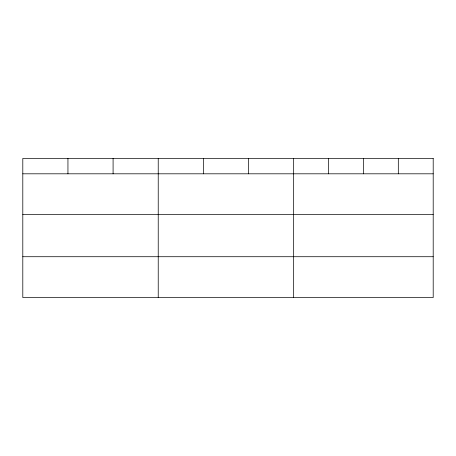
<?xml version="1.0" encoding="UTF-8"?>
<svg xmlns="http://www.w3.org/2000/svg" width="456" height="456" viewBox="0 0 456 456"><rect width="100%" height="100%" fill="white"/><g stroke="black" fill="none" stroke-linecap="round" stroke-linejoin="round"><path stroke-width="0.68" d="M22.8 173.81L433.2 173.81M22.8 214.645L433.2 214.645M22.8 256.717L433.2 256.717M398.316 158.443L398.316 173.81M363.432 158.443L363.432 173.81M328.548 158.443L328.548 173.81M293.664 158.443L293.664 297.557M248.52 158.443L248.52 173.81M203.376 158.443L203.376 173.81M158.232 158.443L158.232 297.557M113.088 158.443L113.088 173.81M67.944 158.443L67.944 173.81M433.2 158.443L22.8 158.443L22.8 297.557L433.2 297.557L433.2 158.443"/></g></svg>
